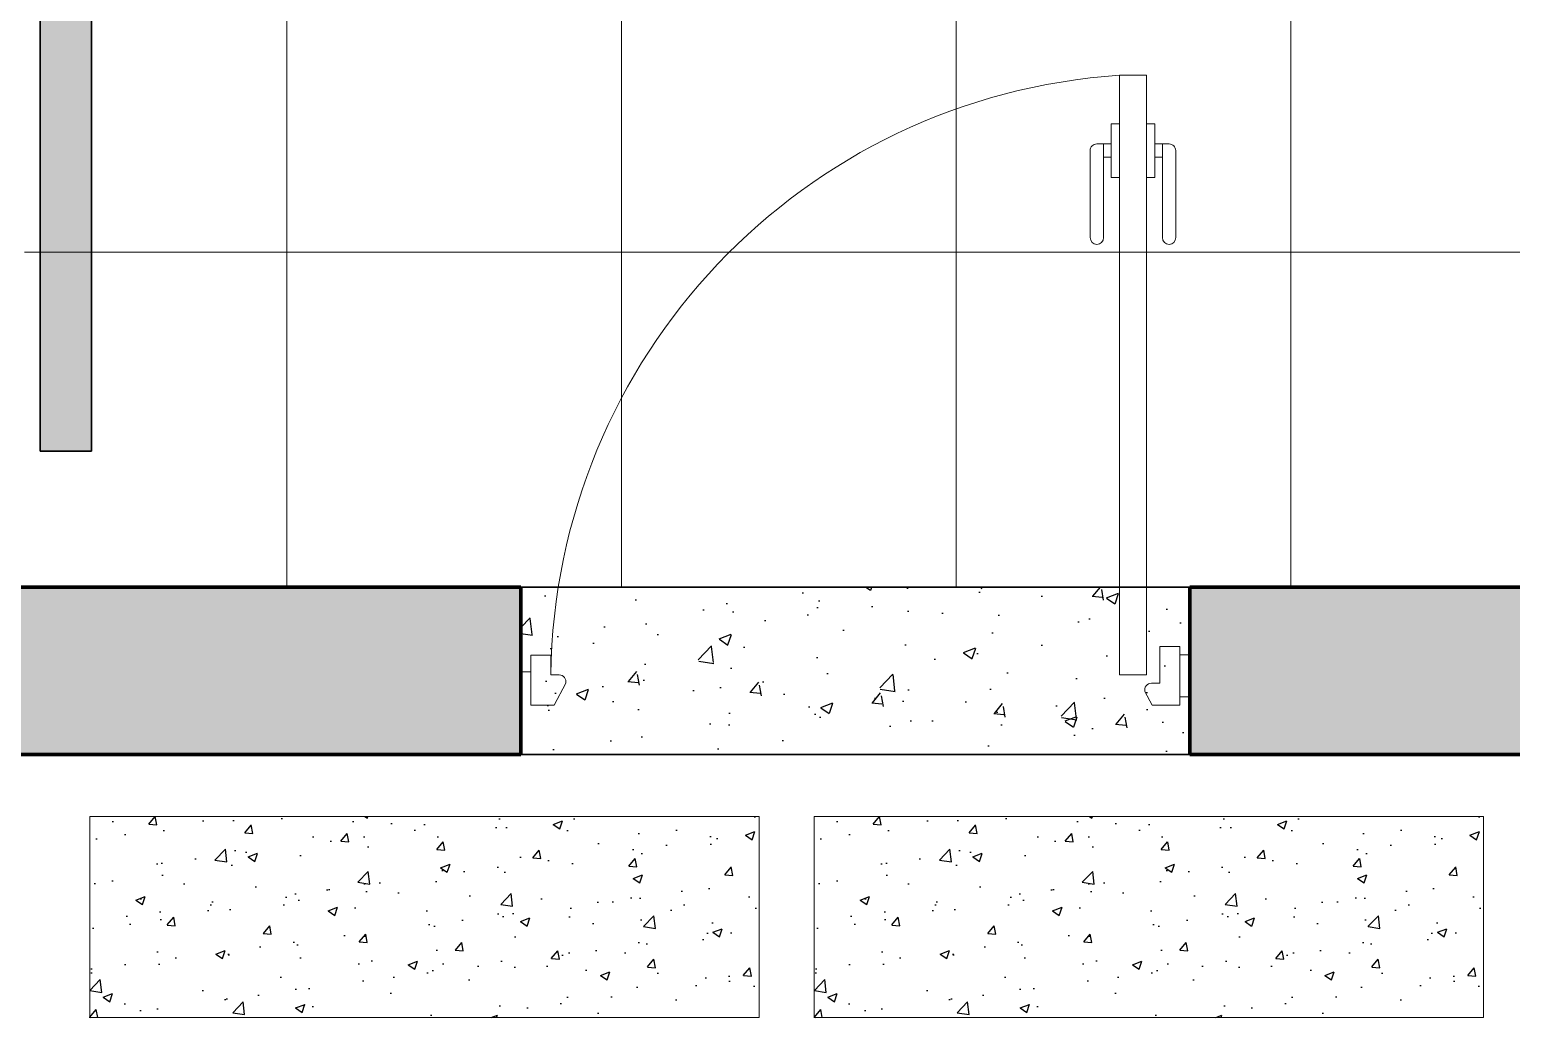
# Model space of a CAD drawing. Header units: millimetres. Extents: x 971.3 to 1010.6, y 593 to 619.8.
# Drawn here: x 977.176 to 979.39, y 601.604 to 603.08 of the extents above; entities that cross this region are included whole.
import ezdxf

# ---------------------------------------------------------------- set-up
doc = ezdxf.new("R2010")
doc.units = ezdxf.units.MM
for name, color, linetype, lineweight in [('1', 253, 'Continuous', 0), ('csco', 7, 'Continuous', 70), ('moveis', 254, 'Continuous', 5), ('PUERTAS', 40, 'Continuous', 15), ('PUERTAS MADERA', 37, 'Continuous', 13), ('www.dwgfree.com', 7, 'Continuous', 70)]:
    doc.layers.add(name, color=color, linetype=linetype, lineweight=lineweight)
doc.layers.add('JANELA-V', color=40, linetype='Continuous')

msp = doc.modelspace()

# ---------------------------------------------------------------- hatches: boundary and pattern name
at = {"layer": 'JANELA-V'}
h = msp.add_hatch(dxfattribs=at)
h.set_pattern_fill('AR-CONC', color=27, scale=0.001, style=0, double=1)
h.set_pattern_definition([(50, (348.91348, 261.08997), (0.18218467, -0.015939086), [0.01905, -0.20955]), (355, (348.91348, 261.08997), (-0.035242826, 0.191056643), [0.01524, -0.16764]), (100.451, (348.92867, 261.08864), (0.1469425, 0.175116688), [0.01619, -0.17809]), (46.1842, (348.91348, 261.14077), (0.27107904, -0.04204233), [0.028575, -0.314325]), (96.6356, (348.93607, 261.13726), (0.23740423, 0.24742556), [0.024285, -0.267135]), (351.184, (348.91348, 261.14077), (0.23740461, 0.24742512), [0.02286, -0.25146]), (21, (348.93888, 261.12807), (0.15161488, -0.10226552), [0.01905, -0.20955]), (326, (348.93888, 261.12807), (0.06180203, 0.184187966), [0.01524, -0.16764]), (71.4514, (348.95152, 261.11954), (0.21341649, 0.081922858), [0.01619, -0.17809]), (37.5, (348.913484, 261.089966), (0.003088603, 0.084555039), [0, -0.165608, 0, -0.17018, 0, -0.168275]), (7.5, (348.91348, 261.08997), (0.066819663, 0.100180575), [0, -0.097028, 0, -0.161798, 0, -0.064135]), (327.5, (348.85684, 261.089966), (0.135590595, -0.005728744), [0, -0.0635, 0, -0.19812, 0, -0.26289]), (317.5, (348.83144, 261.08997), (0.148129181, 0.025426491), [0, -0.08255, 0, -0.131572, 0, -0.18669])])
h.paths.add_polyline_path([(977.9095, 601.997), (978.9095, 601.997), (978.9095, 602.247), (977.9095, 602.247)])
at = {"layer": 'JANELA-V', "true_color": 0xfbd593}
h = msp.add_hatch(dxfattribs=at)
h.set_pattern_fill('AR-CONC', color=41, scale=0.02, style=0)
h.set_pattern_definition([(50, (977.26569, 601.60414), (0.143452, -0.01255), [0.015, -0.165]), (355, (977.26569, 601.60414), (-0.02775, 0.150438), [0.012, -0.132]), (100.451, (977.27764, 601.60309), (0.115702, 0.137888), [0.012748, -0.140228]), (46.184, (977.26569, 601.64414), (0.213448, -0.033104), [0.0225, -0.2475]), (96.636, (977.28347, 601.64138), (0.186933, 0.194824), [0.019122, -0.210343]), (351.184, (977.26569, 601.64414), (0.186932, 0.194824), [0.018, -0.198]), (21, (977.28569, 601.63414), (0.119381, -0.080524), [0.015, -0.165]), (326, (977.28569, 601.63414), (0.048663, 0.14503), [0.012, -0.132]), (71.451, (977.29564, 601.62743), (0.168045, 0.064506), [0.012748, -0.140228]), (37.5, (977.265687, 601.604136), (0.002432, 0.0665788), [0, -0.1304, 0, -0.134, 0, -0.1325]), (7.5, (977.26569, 601.604136), (0.052614, 0.0788823), [0, -0.0764, 0, -0.1274, 0, -0.0505]), (327.5, (977.221087, 601.604136), (0.1067645, -0.004511), [0, -0.05, 0, -0.156, 0, -0.207]), (317.5, (977.20109, 601.60414), (0.116637, 0.020021), [0, -0.065, 0, -0.1036, 0, -0.147])])
h.paths.add_polyline_path([(978.2657, 601.9041), (977.2657, 601.9041), (977.2657, 601.6041), (978.2657, 601.6041)])
h = msp.add_hatch(dxfattribs=at)
h.set_pattern_fill('AR-CONC', color=41, scale=0.02, style=0)
h.set_pattern_definition([(50, (978.34818, 601.60414), (0.143452, -0.01255), [0.015, -0.165]), (355, (978.34818, 601.60414), (-0.02775, 0.150438), [0.012, -0.132]), (100.451, (978.36014, 601.60309), (0.115702, 0.137888), [0.012748, -0.140228]), (46.184, (978.34818, 601.64414), (0.213448, -0.033104), [0.0225, -0.2475]), (96.636, (978.36597, 601.64138), (0.186933, 0.194824), [0.019122, -0.210343]), (351.184, (978.34818, 601.64414), (0.186932, 0.194824), [0.018, -0.198]), (21, (978.36818, 601.63414), (0.119381, -0.080524), [0.015, -0.165]), (326, (978.36818, 601.63414), (0.048663, 0.14503), [0.012, -0.132]), (71.451, (978.37813, 601.62743), (0.168045, 0.064506), [0.012748, -0.140228]), (37.5, (978.348185, 601.604136), (0.002432, 0.0665788), [0, -0.1304, 0, -0.134, 0, -0.1325]), (7.5, (978.348185, 601.604136), (0.052614, 0.0788823), [0, -0.0764, 0, -0.1274, 0, -0.0505]), (327.5, (978.303585, 601.604136), (0.1067645, -0.004511), [0, -0.05, 0, -0.156, 0, -0.207]), (317.5, (978.28358, 601.60414), (0.116637, 0.020021), [0, -0.065, 0, -0.1036, 0, -0.147])])
h.paths.add_polyline_path([(979.3482, 601.9041), (978.3482, 601.9041), (978.3482, 601.6041), (979.3482, 601.6041)])
at = {"layer": 'moveis', "lineweight": 9, "ltscale": 0.05}
h = msp.add_hatch(color=23, dxfattribs=at)
h.dxf.hatch_style = 1
h.set_gradient(color1=(228, 124, 68), color2=(242, 189, 161), one_color=1, tint=0.79)
h.paths.add_polyline_path([(977.2681, 602.4502), (977.1916, 602.4502), (977.1916, 604.2083), (977.2681, 604.2083)])
at = {"layer": 'www.dwgfree.com', "lineweight": 15}
h = msp.add_hatch(dxfattribs=at)
h.set_pattern_fill('_USER', color=252, scale=0.5, style=0, double=1, pattern_type=0)
h.set_pattern_definition([(0, (976.06, 602.24703), (0, 0.5), []), (90, (976.06, 602.24703), (-0.5, 3e-17), [])])
edge = h.paths.add_edge_path()
edge.add_line((981.9731, 602.697), (979.6591, 602.747))
edge.add_line((979.6591, 602.747), (979.6591, 602.247))
edge.add_line((979.6591, 602.247), (977.168, 602.247))
edge.add_line((977.168, 602.247), (977.168, 606.447))
edge.add_line((977.168, 606.447), (976.06, 606.447))
edge.add_line((976.06, 606.447), (976.06, 607.5979))
edge.add_line((976.06, 607.5979), (980.0731, 607.598))
edge.add_line((980.0731, 607.598), (980.0731, 606.647))
edge.add_line((980.0731, 606.647), (981.0231, 606.647))
edge.add_line((981.0231, 606.647), (981.0231, 604.447))
edge.add_line((981.0231, 604.447), (981.9731, 604.447))
edge.add_line((981.9731, 604.447), (981.9731, 602.697))
at = {"layer": 'www.dwgfree.com', "lineweight": 35}
for points in [[(979.9091, 602.747), (979.6591, 602.747), (979.6591, 602.247), (978.9095, 602.247), (978.9095, 601.997), (979.9091, 601.997)], [(977.9095, 602.247), (977.01, 602.247), (977.01, 601.997), (977.9095, 601.997)]]:
    msp.add_hatch(color=256, dxfattribs=at).paths.add_polyline_path(points)

# ---------------------------------------------------------------- linework, layer by layer
msp.add_line((977.9095, 601.997), (978.9095, 601.997))
at = {"layer": '1'}
for p, q in [((977.2657, 601.9041), (978.2657, 601.9041)), ((977.2657, 601.9041), (977.2657, 601.6041)), ((978.2657, 601.9041), (978.2657, 601.6041)), ((978.3482, 601.9041), (979.3482, 601.9041)), ((978.3482, 601.9041), (978.3482, 601.6041)), ((979.3482, 601.9041), (979.3482, 601.6041)), ((977.2657, 601.6041), (978.2657, 601.6041)), ((978.3482, 601.6041), (979.3482, 601.6041))]:
    msp.add_line(p, q, dxfattribs=at)
at = {"layer": 'csco'}
for p, q in [((977.01, 602.247), (977.9095, 602.247)), ((977.9095, 601.997), (977.9095, 602.247)), ((978.9095, 601.997), (978.9095, 602.247)), ((978.9095, 602.247), (979.6591, 602.247)), ((977.01, 601.997), (977.9095, 601.997)), ((978.9095, 601.997), (979.9091, 601.997))]:
    msp.add_line(p, q, dxfattribs=at)
at = {"layer": 'PUERTAS', "color": 253}
for p, q in [((978.7804, 602.889), (978.7919, 602.889)), ((978.8683, 602.889), (978.8569, 602.889))]:
    msp.add_line(p, q, dxfattribs=at)
for points in [[(978.8044, 602.939), (978.7919, 602.939), (978.7919, 602.859), (978.8044, 602.859)], [(978.8444, 602.939), (978.8569, 602.939), (978.8569, 602.859), (978.8444, 602.859)]]:
    msp.add_lwpolyline(points, dxfattribs=at)
for points in [[(978.7804, 602.909), (978.7804, 602.769, -1), (978.7604, 602.769), (978.7604, 602.899, -0.414214), (978.7704, 602.909), (978.7919, 602.909)], [(978.8683, 602.909), (978.8684, 602.769, 1), (978.8884, 602.769), (978.8883, 602.899, 0.414214), (978.8783, 602.909), (978.8569, 602.909)]]:
    msp.add_lwpolyline(points, format="xyb", dxfattribs=at)
at = {"layer": 'PUERTAS MADERA'}
for p, q in [((978.8044, 603.0115), (978.8444, 603.0115)), ((978.8045, 602.1159), (978.8044, 603.0115)), ((978.8444, 603.0115), (978.8445, 602.1159)), ((977.9245, 602.1454), (977.9545, 602.1454)), ((977.9245, 602.0704), (977.9245, 602.1454)), ((977.9545, 602.1454), (977.9545, 602.1158)), ((978.8645, 602.158), (978.8645, 602.1034)), ((978.8945, 602.158), (978.8645, 602.158)), ((978.8945, 602.0705), (978.8945, 602.158)), ((978.8945, 602.1455), (978.9095, 602.1455)), ((977.9245, 602.1204), (977.9095, 602.1204)), ((977.9545, 602.1158), (977.9671, 602.1158)), ((978.8445, 602.1159), (978.8045, 602.1159)), ((977.9595, 602.0704), (977.9768, 602.1032)), ((978.8645, 602.1034), (978.8519, 602.1034)), ((978.8529, 602.0705), (978.8422, 602.0908)), ((978.8945, 602.0831), (978.9095, 602.0831)), ((977.9595, 602.0704), (977.9245, 602.0704)), ((978.8529, 602.0705), (978.8945, 602.0705))]:
    msp.add_line(p, q, dxfattribs=at)
at = {"layer": 'PUERTAS MADERA', "color": 251}
msp.add_arc((978.8645, 602.1034), 0.9101, 93.7881, 179.2185, dxfattribs=at)
at = {"layer": 'PUERTAS MADERA'}
for centre, start, end in [((977.9671, 602.1058), 345.0691, 90.0005), ((978.8519, 602.0934), 90.0055, 194.9369)]:
    msp.add_arc(centre, 0.01, start, end, dxfattribs=at)
at = {"layer": 'www.dwgfree.com', "lineweight": 35}
for points in [[(977.2681, 602.4502), (977.1916, 602.4502), (977.1916, 604.2083), (977.2681, 604.2083)], [(977.9095, 601.997), (978.9095, 601.997), (978.9095, 602.247), (977.9095, 602.247)]]:
    msp.add_lwpolyline(points, close=True, dxfattribs=at)

doc.saveas('drawing.dxf')
